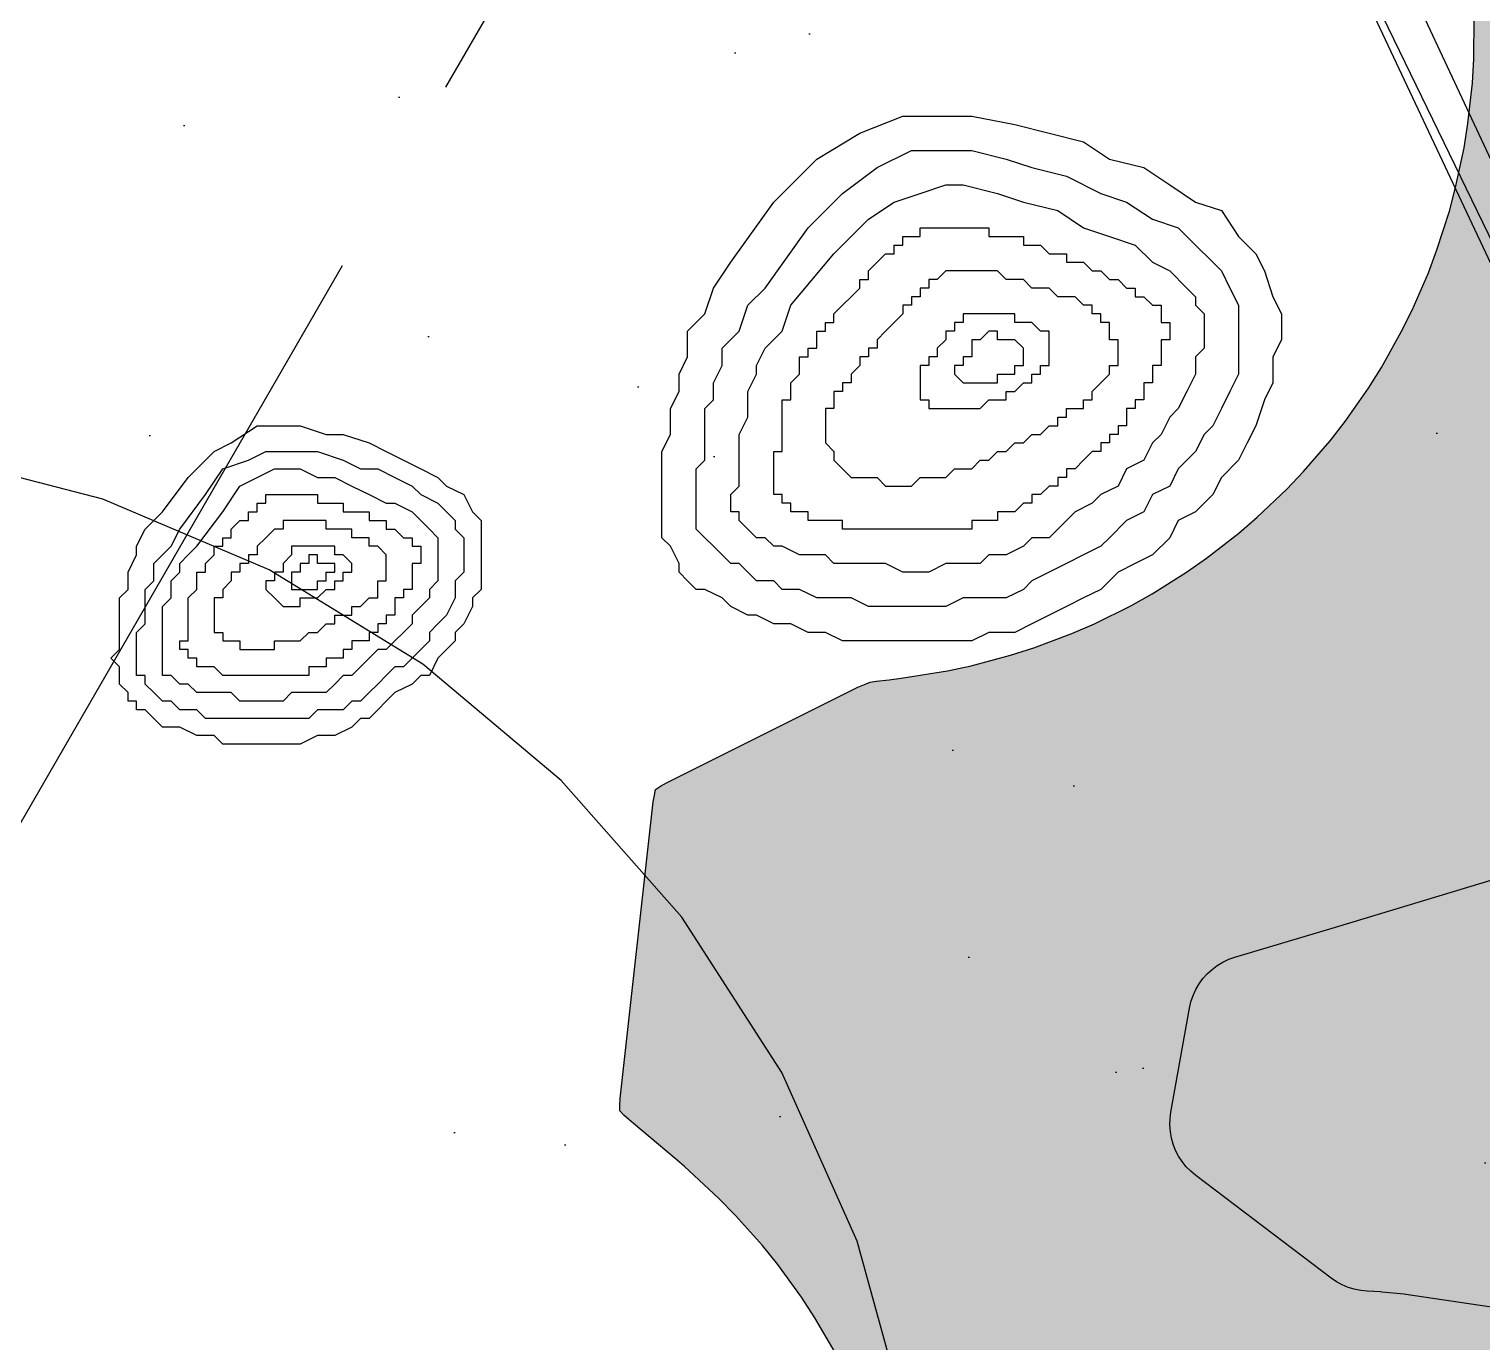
# Model space of a CAD drawing. Header units: metres. Extents: x 1 to 213, y 1 to 147.
# Drawn here: x 115.868 to 117.654, y 51.928 to 53.542 of the extents above; entities that cross this region are included whole.
import ezdxf

# ---------------------------------------------------------------- set-up
doc = ezdxf.new("R2010")
doc.units = ezdxf.units.M
doc.linetypes.add('DASHED', pattern=[1.524, 1.27, -0.254])
for name, color, linetype in [('00-BASE-ARQUITECTURA', 8, 'Continuous'), ('00-BASE-MAICILLO-EXISTENTE', 33, 'Continuous'), ('PJ-GRAVILLA', 42, 'Continuous'), ('PJ-LIMITE-JARDIN', 7, 'Continuous'), ('PJ-MASAS', 92, 'Continuous'), ('PJ-MASAS-RELLENO', 92, 'Continuous'), ('PJ-PROTEGIDO', 30, 'DASHED'), ('PJ-RIEGO-SECTORES', 5, 'Continuous')]:
    doc.layers.add(name, color=color, linetype=linetype)

msp = doc.modelspace()

# ---------------------------------------------------------------- hatches: boundary and pattern name
at = {"layer": '00-BASE-MAICILLO-EXISTENTE'}
h = msp.add_hatch(dxfattribs=at)
h.set_pattern_fill('AR-SAND', scale=0.02)
h.paths.add_polyline_path([(116.6812, 55.342), (117.1222, 54.5041), (117.8718, 53.5781), (119.2388, 52.4316), (119.6357, 52.2993), (120.5617, 51.285), (121.0909, 49.8298), (121.2232, 48.4628), (120.9586, 47.184), (120.2531, 46.3462), (119.6798, 45.9934), (118.4892, 45.5965), (118.0041, 45.6406), (117.1222, 46.258), (116.2843, 46.4344), (115.9315, 46.3462), (115.6229, 46.0375), (115.0055, 45.9052), (114.2999, 45.9052), (113.6826, 46.1257), (112.9329, 46.8753), (112.5361, 47.8896), (112.6683, 48.3746), (116.6812, 55.342)])
at = {"layer": 'PJ-GRAVILLA'}
h = msp.add_hatch(dxfattribs=at)
h.set_pattern_fill('GRAVEL', scale=0.03)
h.paths.add_polyline_path([(107.3332, 51.0186), (107.3393, 51.0152), (107.3455, 51.0114), (107.3517, 51.0074), (107.9627, 50.5893), (107.9742, 50.5818), (108.0189, 50.5542), (108.0428, 50.5408), (108.0836, 50.5205), (108.1087, 50.5094), (108.1512, 50.4928), (108.1771, 50.484), (108.221, 50.4714), (108.2476, 50.465), (108.2925, 50.4564), (108.3196, 50.4525), (108.3718, 50.4474), (108.3806, 50.4468), (108.3904, 50.4457), (108.3966, 50.4413), (108.4034, 50.4358), (108.4093, 50.4308), (108.6355, 50.2298), (108.6466, 50.2204), (108.6897, 50.1857), (108.713, 50.1687), (108.7532, 50.1422), (108.7781, 50.1275), (108.8206, 50.105), (108.8468, 50.0928), (108.8913, 50.0745), (108.9185, 50.0648), (108.9715, 50.0489), (108.9854, 50.045), (109.1198, 50.0114), (109.1263, 50.0096), (109.1337, 50.0074), (109.14, 50.0052), (109.1451, 50.0009), (109.1508, 49.9958), (109.1557, 49.9911), (109.2184, 49.9284), (109.2296, 49.9177), (109.2737, 49.878), (109.2978, 49.8584), (109.3395, 49.828), (109.3655, 49.811), (109.4101, 49.7851), (109.4376, 49.7709), (109.4847, 49.7497), (109.5136, 49.7384), (109.5626, 49.7222), (109.5925, 49.7139), (109.6336, 49.7049), (109.6632, 49.6982), (109.6694, 49.6965), (109.6752, 49.6938), (109.6823, 49.69), (109.6883, 49.6868), (111.9893, 48.3507), (112.0025, 48.3435), (112.0534, 48.3172), (112.0807, 48.3048), (112.1271, 48.2865), (112.1555, 48.2769), (112.2034, 48.2633), (112.2326, 48.2566), (112.2817, 48.2478), (112.3114, 48.244), (112.3611, 48.2402), (112.3911, 48.2394), (112.4409, 48.2405), (112.4708, 48.2427), (112.5203, 48.2488), (112.5498, 48.254), (112.5984, 48.265), (112.6272, 48.2731), (112.6745, 48.2889), (112.7024, 48.2998), (112.7479, 48.3202), (112.7746, 48.3339), (112.8178, 48.3587), (112.8429, 48.375), (112.8835, 48.404), (112.9069, 48.4227), (112.9443, 48.4556), (112.9658, 48.4765), (112.9997, 48.513), (113.019, 48.536), (113.0491, 48.5757), (113.066, 48.6004), (113.092, 48.643), (113.1064, 48.6692), (113.128, 48.7142), (113.1397, 48.7417), (113.1568, 48.7886), (113.1656, 48.8172), (113.1779, 48.8655), (113.1838, 48.8949), (113.1913, 48.9442), (113.1943, 48.974), (113.1971, 49.0313), (113.1975, 49.0462), (113.1975, 49.0562), (113.1977, 49.0638), (113.1981, 49.0719), (113.1989, 49.0793), (113.2055, 49.0825), (113.213, 49.0858), (113.22, 49.0886), (113.3248, 49.1279), (113.338, 49.1332), (113.388, 49.1547), (113.4135, 49.1672), (113.455, 49.1899), (113.4793, 49.2047), (113.5185, 49.2313), (113.5412, 49.2483), (113.5777, 49.2784), (113.5987, 49.2976), (113.6322, 49.331), (113.6513, 49.352), (113.686, 49.394), (113.6948, 49.4052), (113.801, 49.5467), (113.8055, 49.5525), (113.8108, 49.5588), (113.8156, 49.5641), (113.8224, 49.5665), (113.8303, 49.5689), (113.8373, 49.5709), (113.9694, 49.6039), (113.9764, 49.6055), (113.9842, 49.607), (113.9912, 49.6081), (113.9978, 49.6058), (114.0053, 49.6029), (114.0118, 49.6002), (114.7641, 49.2659), (114.7706, 49.2628), (114.7778, 49.2591), (114.784, 49.2556), (114.7873, 49.2493), (114.7907, 49.2419), (114.7935, 49.2353), (114.8642, 49.0587), (114.8668, 49.0515), (114.8696, 49.0434), (114.8717, 49.0362), (114.8685, 49.0294), (114.8645, 49.0219), (114.8607, 49.0152), (114.8411, 48.9826), (114.8338, 48.9698), (114.8071, 48.9198), (114.7945, 48.893), (114.7756, 48.8475), (114.7657, 48.8197), (114.7514, 48.7725), (114.7442, 48.7438), (114.7347, 48.6955), (114.7304, 48.6662), (114.7256, 48.6172), (114.7242, 48.5876), (114.7244, 48.5384), (114.7259, 48.5088), (114.7308, 48.4598), (114.7353, 48.4306), (114.745, 48.3823), (114.7523, 48.3536), (114.7668, 48.3065), (114.7768, 48.2787), (114.7959, 48.2333), (114.8086, 48.2066), (114.832, 48.1632), (114.8474, 48.1379), (114.8749, 48.0971), (114.8927, 48.0734), (114.9289, 48.0298), (114.9386, 48.0187), (115.0225, 47.9272), (115.033, 47.9163), (115.0741, 47.8757), (115.0966, 47.8557), (115.1357, 47.8242), (115.1601, 47.8064), (115.2022, 47.779), (115.2282, 47.7639), (115.2796, 47.7373), (115.2931, 47.7308), (116.0857, 47.3705), (116.0926, 47.3671), (116.1002, 47.3632), (116.1068, 47.3594), (116.1099, 47.3525), (116.113, 47.3445), (116.1156, 47.3372), (116.1884, 47.1188), (116.1907, 47.1115), (116.193, 47.103), (116.1947, 47.0956), (116.1964, 47.0813), (116.1964, 47.0807), (116.2029, 47.0248), (116.2077, 46.9958), (116.2181, 46.9479), (116.2257, 46.9195), (116.2407, 46.8729), (116.251, 46.8454), (116.2705, 46.8005), (116.2835, 46.7742), (116.3073, 46.7314), (116.3228, 46.7064), (116.3507, 46.6662), (116.3685, 46.6429), (116.4002, 46.6055), (116.4203, 46.5841), (116.4554, 46.55), (116.4775, 46.5306), (116.5158, 46.5002), (116.5397, 46.4831), (116.5808, 46.4565), (116.6063, 46.4418), (116.6498, 46.4194), (116.6765, 46.4072), (116.722, 46.3892), (116.7498, 46.3797), (116.7969, 46.3662), (116.8255, 46.3595), (116.8651, 46.3522), (116.8948, 46.3466), (116.9013, 46.3451), (116.9071, 46.3419), (116.9139, 46.3378), (116.9197, 46.3342), (117.713, 45.8053), (117.7266, 45.7967), (117.7796, 45.7653), (117.8082, 45.7505), (117.8569, 45.7283), (117.8868, 45.7165), (117.9453, 45.6972), (117.9607, 45.6925), (118.0851, 45.6586), (118.0986, 45.6553), (118.1507, 45.6436), (118.1782, 45.6388), (118.2243, 45.6329), (118.252, 45.6307), (118.2984, 45.6291), (118.3263, 45.6295), (118.3727, 45.6322), (118.4004, 45.6351), (118.4463, 45.6422), (118.4736, 45.6477), (118.5254, 45.6606), (118.5389, 45.6643), (119.4801, 45.9467), (119.4938, 45.9512), (119.5457, 45.9695), (119.5723, 45.9804), (119.6157, 46.0005), (119.6412, 46.0139), (119.6824, 46.0381), (119.7065, 46.0538), (119.7511, 46.0861), (119.7625, 46.0948), (120.5867, 46.7542), (120.5972, 46.763), (120.6369, 46.7978), (120.6567, 46.817), (120.6883, 46.8503), (120.7063, 46.8711), (120.7347, 46.9072), (120.7507, 46.9296), (120.7756, 46.9682), (120.7895, 46.992), (120.814, 47.0387), (120.8202, 47.0511), (121.0014, 47.4395), (121.0065, 47.451), (121.025, 47.4954), (121.0337, 47.519), (121.0465, 47.5589), (121.0532, 47.5831), (121.064, 47.63), (121.0666, 47.6423), (121.1583, 48.1314), (121.1605, 48.1444), (121.1676, 48.1945), (121.1701, 48.2208), (121.1725, 48.2647), (121.1727, 48.2911), (121.171, 48.3417), (121.1702, 48.3549), (121.0566, 49.7941), (121.0551, 49.8086), (121.048, 49.8638), (121.043, 49.8923), (121.0322, 49.9395), (121.0244, 49.9675), (121.0069, 50.0203), (121.0019, 50.034), (120.8804, 50.348), (120.8746, 50.3618), (120.8514, 50.414), (120.8379, 50.4406), (120.8133, 50.4837), (120.7973, 50.5088), (120.7685, 50.5493), (120.7501, 50.5727), (120.7174, 50.6101), (120.6967, 50.6316), (120.6605, 50.6656), (120.6378, 50.6849), (120.5984, 50.7151), (120.5739, 50.7321), (120.5317, 50.7583), (120.5056, 50.7727), (120.4611, 50.7946), (120.4337, 50.8063), (120.3872, 50.8237), (120.3587, 50.8327), (120.3107, 50.8453), (120.2815, 50.8514), (120.2325, 50.8592), (120.2029, 50.8624), (120.1533, 50.8653), (120.1235, 50.8656), (120.0739, 50.8635), (120.0442, 50.8608), (119.995, 50.8538), (119.9658, 50.8482), (119.9175, 50.8364), (119.889, 50.8279), (119.8421, 50.8114), (119.8146, 50.8), (119.7696, 50.7789), (119.7433, 50.765), (119.6943, 50.7357), (119.6816, 50.7277), (119.4782, 50.5921), (119.4722, 50.5883), (119.4654, 50.5842), (119.4592, 50.5809), (119.4527, 50.5834), (119.4455, 50.5866), (119.439, 50.5896), (119.1273, 50.7455), (119.1208, 50.7489), (119.1137, 50.7529), (119.1076, 50.7568), (119.1054, 50.7636), (119.1031, 50.7714), (119.1013, 50.7785), (119.0566, 50.9723), (119.0529, 50.9865), (119.0377, 51.0405), (119.0283, 51.0683), (119.0105, 51.1137), (118.9985, 51.1405), (118.9764, 51.184), (118.9618, 51.2094), (118.9355, 51.2505), (118.9186, 51.2744), (118.8884, 51.3127), (118.8692, 51.3349), (118.8354, 51.3701), (118.8141, 51.3902), (118.7771, 51.422), (118.754, 51.44), (118.714, 51.468), (118.6892, 51.4836), (118.6467, 51.5076), (118.6205, 51.5207), (118.5759, 51.5404), (118.5485, 51.5509), (118.5022, 51.5662), (118.4739, 51.574), (118.4263, 51.5846), (118.3975, 51.5896), (118.349, 51.5956), (118.3198, 51.5978), (118.271, 51.599), (118.2417, 51.5983), (118.1931, 51.5947), (118.164, 51.5912), (118.1159, 51.5829), (118.0873, 51.5765), (118.0402, 51.5636), (118.0124, 51.5545), (117.9668, 51.537), (117.94, 51.5252), (117.8964, 51.5034), (117.8708, 51.4891), (117.8404, 51.4699), (117.834, 51.4662), (117.8276, 51.463), (117.8203, 51.4649), (117.8123, 51.4674), (117.805, 51.4699), (117.6663, 51.522), (117.6526, 51.5267), (117.5997, 51.5437), (117.5717, 51.5512), (117.5246, 51.5614), (117.496, 51.5662), (117.4481, 51.5719), (117.4192, 51.5739), (117.3709, 51.5748), (117.3419, 51.574), (117.2866, 51.5698), (117.2722, 51.5684), (117.1448, 51.5525), (117.1376, 51.5517), (117.1296, 51.5511), (117.1225, 51.5509), (117.1165, 51.5546), (117.1098, 51.5591), (117.1039, 51.5633), (116.9634, 51.6687), (116.9579, 51.673), (116.9519, 51.678), (116.9468, 51.6826), (116.9443, 51.689), (116.9418, 51.6965), (116.9397, 51.7031), (116.9273, 51.7464), (116.9229, 51.7607), (116.9044, 51.8149), (116.8934, 51.8426), (116.8728, 51.8879), (116.859, 51.9144), (116.834, 51.9574), (116.8177, 51.9825), (116.7885, 52.0228), (116.7698, 52.046), (116.7367, 52.0832), (116.7158, 52.1045), (116.6737, 52.1433), (116.6625, 52.1532), (116.611, 52.1961), (116.6054, 52.201), (116.5994, 52.2065), (116.5944, 52.2116), (116.5945, 52.2189), (116.5949, 52.227), (116.5956, 52.2344), (116.6345, 52.5844), (116.6355, 52.5918), (116.6368, 52.6), (116.6383, 52.6071), (116.6445, 52.611), (116.6517, 52.615), (116.6583, 52.6185), (116.8802, 52.7295), (116.887, 52.7327), (116.895, 52.7362), (116.902, 52.7389), (116.9095, 52.7401), (116.9253, 52.7418), (116.9402, 52.7438), (116.997, 52.753), (117.0264, 52.7592), (117.0747, 52.772), (117.1033, 52.7812), (117.1502, 52.7988), (117.1777, 52.8108), (117.2225, 52.833), (117.2487, 52.8476), (117.2911, 52.8742), (117.3157, 52.8914), (117.3552, 52.9221), (117.378, 52.9417), (117.4143, 52.9761), (117.435, 52.9979), (117.4676, 53.0358), (117.486, 53.0595), (117.5147, 53.1005), (117.5306, 53.126), (117.555, 53.1696), (117.5684, 53.1966), (117.5883, 53.2424), (117.5989, 53.2705), (117.6141, 53.3182), (117.6218, 53.3472), (117.6322, 53.3961), (117.637, 53.4258), (117.6424, 53.4755), (117.6442, 53.5055), (117.6447, 53.5555), (117.6435, 53.5855), (117.6389, 53.6353), (117.6347, 53.6651), (117.6252, 53.7142), (117.618, 53.7433), (117.6037, 53.7912), (117.5936, 53.8195), (117.5745, 53.8658), (117.5617, 53.8929), (117.5381, 53.937), (117.5226, 53.9628), (117.4947, 54.0043), (117.4767, 54.0283), (117.44, 54.0727), (117.4301, 54.084), (117.18, 54.3568), (117.1758, 54.3617), (117.171, 54.3674), (117.1671, 54.3725), (117.1636, 54.3779), (117.1599, 54.3843), (117.1568, 54.3899), (116.736, 55.1893), (116.7328, 55.1958), (116.7293, 55.2033), (116.7266, 55.21), (116.7259, 55.2172), (116.7255, 55.2254), (116.7253, 55.2327), (116.7253, 55.4047), (116.7255, 55.4127), (116.726, 55.4218), (116.7268, 55.4298), (116.7302, 55.437), (116.7344, 55.4451), (116.7383, 55.4521), (117.555, 56.8241), (117.5623, 56.8372), (117.5892, 56.8878), (117.6018, 56.915), (117.6207, 56.9611), (117.6306, 56.9893), (117.6447, 57.0371), (117.6517, 57.0662), (117.661, 57.1152), (117.6651, 57.1448), (117.6695, 57.1945), (117.6707, 57.2244), (117.6701, 57.2742), (117.6682, 57.3041), (117.6626, 57.3536), (117.6578, 57.3832), (117.6474, 57.4319), (117.6396, 57.4608), (117.6244, 57.5083), (117.6138, 57.5362), (117.5939, 57.5819), (117.5805, 57.6087), (117.5562, 57.6522), (117.5402, 57.6776), (117.5117, 57.7184), (117.4933, 57.742), (117.4608, 57.7798), (117.4402, 57.8015), (117.404, 57.8358), (117.3814, 57.8553), (117.3361, 57.8905), (117.324, 57.8994), (116.7176, 58.3239), (116.7049, 58.3323), (116.6554, 58.3634), (116.6287, 58.3783), (116.5831, 58.4007), (116.5551, 58.4128), (116.5075, 58.4305), (116.4783, 58.4397), (116.4292, 58.4525), (116.3993, 58.4587), (116.349, 58.4664), (116.3187, 58.4695), (116.2807, 58.4715), (116.2478, 58.4734), (116.2408, 58.4742), (116.2352, 58.4787), (116.2291, 58.4843), (116.2237, 58.4894), (116.0809, 58.6322), (116.0709, 58.6417), (116.0319, 58.6773), (116.0107, 58.695), (115.9741, 58.7227), (115.9513, 58.7383), (115.9123, 58.7625), (115.8882, 58.7759), (115.8472, 58.7965), (115.822, 58.8077), (115.7792, 58.8243), (115.7531, 58.8332), (115.7089, 58.8458), (115.6821, 58.8522), (115.6302, 58.8621), (115.6166, 58.8644), (115.6004, 58.8667), (115.5936, 58.8678), (115.5859, 58.8693), (115.5793, 58.8708), (115.574, 58.8752), (115.5683, 58.8805), (115.5633, 58.8852), (115.4182, 59.0303), (115.4058, 59.0421), (115.3567, 59.0858), (115.3299, 59.1071), (115.2832, 59.14), (115.2541, 59.1581), (115.1965, 59.1896), (115.1812, 59.1973), (114.4967, 59.5216), (114.4903, 59.5248), (114.4831, 59.5286), (114.477, 59.5323), (114.4713, 59.5364), (114.4649, 59.5416), (114.4595, 59.5462), (114.3097, 59.6793), (114.2987, 59.6886), (114.2556, 59.7234), (114.2322, 59.7404), (114.192, 59.7669), (114.1671, 59.7816), (114.1245, 59.8041), (114.0983, 59.8164), (114.0538, 59.8346), (114.0265, 59.8443), (113.9804, 59.8582), (113.9523, 59.8652), (113.9051, 59.8746), (113.8765, 59.8789), (113.8198, 59.8845), (113.8192, 59.8846), (113.8154, 59.8854), (113.8087, 59.8892), (113.8013, 59.8939), (113.7949, 59.8983), (112.908, 60.5317), (112.9021, 60.5362), (112.8957, 60.5413), (112.8902, 60.5461), (112.8905, 60.5533), (112.8913, 60.5614), (112.8922, 60.5688), (112.9293, 60.8286), (112.9307, 60.8367), (112.9325, 60.8457), (112.9345, 60.8536), (112.9381, 60.8608), (112.9427, 60.8688), (112.9469, 60.8757), (113.0235, 60.9937), (113.0277, 60.9996), (113.035, 61), (119.5964, 61), (119.6036, 60.9996), (119.6066, 60.9931), (119.9244, 60.1987), (119.9311, 60.183), (119.9623, 60.1163), (119.97, 60.1011), (120.8555, 58.4564), (120.8599, 58.4476), (120.8777, 58.4086), (120.8815, 58.3994), (121.4588, 56.8738), (121.464, 56.8609), (121.4854, 56.8116), (121.4977, 56.7864), (121.5235, 56.7394), (121.5305, 56.7273), (121.9603, 56.024), (121.9641, 56.0174), (121.9683, 56.0097), (121.9749, 55.996), (121.9783, 55.9879), (121.981, 55.9808), (122.3396, 54.9848), (122.3451, 54.9707), (122.3676, 54.9169), (122.3807, 54.8894), (122.4086, 54.8382), (122.4162, 54.825), (122.843, 54.1265), (122.8466, 54.1203), (122.8506, 54.1131), (122.8568, 54.1003), (122.8601, 54.0928), (122.8627, 54.0862), (123.2295, 53.1082), (123.2371, 53.0897), (123.2727, 53.011), (123.2816, 52.9932), (123.9021, 51.8348), (123.9054, 51.8282), (123.909, 51.8206), (123.9118, 51.8139), (123.9125, 51.8066), (123.913, 51.7982), (123.913, 51.7955), (123.9133, 51.7884), (123.9162, 51.7285), (123.919, 51.6996), (123.926, 51.6517), (123.9316, 51.6232), (123.9432, 51.5762), (123.9515, 51.5484), (123.9676, 51.5028), (123.9786, 51.4759), (124.0021, 51.4254), (124.0086, 51.4124), (124.785, 49.9371), (124.7881, 49.931), (124.7914, 49.9239), (124.7966, 49.9113), (124.7993, 49.9039), (124.8015, 49.8974), (124.9935, 49.283), (124.9975, 49.271), (125.0139, 49.2255), (125.0235, 49.202), (125.0436, 49.158), (125.0491, 49.1466), (126.1499, 46.9875), (126.1535, 46.9798), (126.1575, 46.9708), (126.1634, 46.955), (126.1663, 46.9456), (126.1686, 46.9374), (126.2469, 46.6243), (126.2506, 46.6109), (126.2659, 46.5599), (126.2751, 46.5336), (126.2924, 46.4907), (126.3041, 46.4654), (126.3253, 46.4243), (126.3392, 46.4002), (126.3642, 46.3612), (126.3802, 46.3385), (126.413, 46.2964), (126.4218, 46.2857), (126.5433, 46.144), (126.5481, 46.1381), (126.5534, 46.1312), (126.5577, 46.125), (126.5607, 46.118), (126.5637, 46.1099), (126.5662, 46.1027), (126.7558, 45.4957), (126.7602, 45.4829), (126.7779, 45.4341), (126.7882, 45.4091), (126.8102, 45.3621), (126.8163, 45.35), (127.696, 43.6742), (127.6989, 43.6685), (127.7021, 43.6618), (127.7046, 43.6558), (127.7065, 43.6497), (127.7085, 43.6426), (127.7101, 43.6365), (127.7933, 43.2756), (127.7968, 43.262), (127.8113, 43.2102), (127.8202, 43.1836), (127.837, 43.1399), (127.8482, 43.1143), (127.869, 43.0724), (127.8827, 43.0479), (127.9073, 43.0081), (127.9232, 42.985), (127.9556, 42.9421), (127.9643, 42.9311), (128.0427, 42.8371), (128.0475, 42.831), (128.0526, 42.8242), (128.0568, 42.818), (128.0566, 42.8104), (128.056, 42.8019), (128.0553, 42.7942), (128.017, 42.4883), (128.0159, 42.4812), (128.0146, 42.4736), (128.0131, 42.4668), (128.0062, 42.4661), (127.9985, 42.4658), (127.9913, 42.4656), (109.2517, 42.4656), (109.2444, 42.4658), (109.2363, 42.4662), (109.2292, 42.4669), (109.2232, 42.4708), (109.2166, 42.4755), (109.2109, 42.4799), (109.0253, 42.6284), (109.02, 42.6328), (109.0141, 42.638), (109.0092, 42.6427), (109.0064, 42.6488), (109.0034, 42.6561), (109.0009, 42.6625), (107.0767, 47.9977), (107.0742, 48.0054), (107.0715, 48.0143), (107.0696, 48.0221), (107.0685, 48.0302), (107.0678, 48.0395), (107.0675, 48.0476), (107.0245, 50.0673), (107.0245, 50.0758), (107.0249, 50.0856), (107.0257, 50.0941), (107.0274, 50.1025), (107.03, 50.112), (107.0325, 50.1202), (107.3253, 50.9985), (107.3277, 51.0054), (107.3304, 51.0123), (107.3332, 51.0186)])
at = {"layer": 'PJ-MASAS-RELLENO'}
msp.add_hatch(color=7, dxfattribs=at).paths.add_polyline_path([(117.2946, 52.3382), (117.2964, 52.346), (117.299, 52.3537), (117.3023, 52.361), (117.3064, 52.3679), (117.3111, 52.3744), (117.3164, 52.3804), (117.3224, 52.3858), (117.3288, 52.3906), (117.3357, 52.3948), (117.3429, 52.3982), (117.3505, 52.4009), (117.474, 52.4378), (117.7074, 52.508), (117.7091, 52.5086), (117.7105, 52.5098), (117.8815, 52.6712), (117.8828, 52.6726), (117.8835, 52.6742), (117.9649, 52.8974), (117.9655, 52.8994), (117.9657, 52.9016), (117.971, 53.1375), (117.971, 53.139), (117.9709, 53.1405), (117.9429, 53.3555), (117.9428, 53.3565), (117.92, 53.5511), (117.9198, 53.5532), (117.9028, 53.7406), (117.902, 53.7455), (117.8619, 53.9299), (117.8614, 53.9318), (117.8606, 53.9335), (117.7691, 54.0984), (117.7679, 54.1002), (117.7663, 54.1018), (117.6239, 54.229), (117.6229, 54.2299), (117.5084, 54.3253), (117.5006, 54.3327), (117.4477, 54.3904), (117.443, 54.3961), (117.4387, 54.4022), (117.4351, 54.4087), (117.4321, 54.4155), (117.4297, 54.4226), (117.428, 54.4299), (117.427, 54.4373), (117.4101, 54.6255), (117.4098, 54.6336), (117.4104, 54.6418), (117.4117, 54.6499), (117.4139, 54.6577), (117.4168, 54.6654), (117.4206, 54.6726), (117.5245, 54.8527), (117.5286, 54.8591), (117.5333, 54.865), (117.5387, 54.8712), (117.5437, 54.8765), (117.5491, 54.8813), (117.555, 54.8855), (117.733, 55.0032), (117.7372, 55.0058), (117.9359, 55.1202), (117.9405, 55.1233), (118.1094, 55.2549), (118.111, 55.2563), (118.1122, 55.258), (118.2237, 55.4233), (118.2247, 55.425), (118.2252, 55.4268), (118.2559, 55.5735), (118.2582, 55.582), (118.2613, 55.5902), (118.2654, 55.5979), (118.3015, 55.6589), (118.3057, 55.6652), (118.3104, 55.6711), (118.3157, 55.6765), (118.3214, 55.6814), (118.3276, 55.6857), (118.3342, 55.6894), (118.3411, 55.6925), (118.3483, 55.6949), (118.3556, 55.6967), (118.3631, 55.6977), (118.3706, 55.698), (118.3782, 55.6977), (118.4909, 55.6865), (118.4981, 55.6855), (118.5052, 55.6837), (118.5122, 55.6814), (118.5189, 55.6784), (118.5252, 55.6748), (118.5313, 55.6707), (118.665, 55.5696), (118.6706, 55.5649), (118.6758, 55.5597), (118.6805, 55.5541), (118.6846, 55.5481), (118.7808, 55.3938), (118.7847, 55.3866), (118.788, 55.3791), (118.8546, 55.1976), (118.8564, 55.1921), (118.9129, 54.9951), (118.9147, 54.9874), (118.9534, 54.7747), (118.9546, 54.7652), (118.9546, 54.7557), (118.9512, 54.6978), (118.9501, 54.6884), (118.9479, 54.6792), (118.9458, 54.6722), (118.9445, 54.6684), (118.9221, 54.6059), (118.9207, 54.6022), (118.911, 54.5786), (118.9094, 54.5751), (118.881, 54.515), (118.8792, 54.5115), (118.8672, 54.489), (118.8652, 54.4856), (118.8311, 54.4286), (118.829, 54.4252), (118.8148, 54.404), (118.8125, 54.4008), (118.773, 54.3475), (118.7705, 54.3444), (118.7544, 54.3246), (118.7518, 54.3217), (118.7072, 54.2724), (118.7045, 54.2696), (118.6864, 54.2515), (118.6836, 54.2488), (118.6343, 54.2042), (118.6314, 54.2016), (118.6116, 54.1855), (118.6086, 54.183), (118.5838, 54.1647), (118.5774, 54.1604), (118.5706, 54.1568), (118.5636, 54.1538), (118.5562, 54.1515), (118.5487, 54.1499), (118.4712, 54.1375), (118.4694, 54.1372), (118.4688, 54.1354), (118.4071, 53.9169), (118.4067, 53.9155), (118.3588, 53.7186), (118.3584, 53.7167), (118.3583, 53.7148), (118.3502, 53.5349), (118.3502, 53.5331), (118.3504, 53.5313), (118.3756, 53.3473), (118.3759, 53.345), (118.3958, 53.1575), (118.3963, 53.1487), (118.3958, 53.14), (118.3755, 52.9617), (118.3743, 52.9542), (118.3723, 52.9467), (118.3697, 52.9395), (118.297, 52.7683), (118.2964, 52.7668), (118.2187, 52.5609), (118.2181, 52.5588), (118.2176, 52.5567), (118.1973, 52.4163), (118.1959, 52.4091), (118.1939, 52.402), (118.1912, 52.3952), (118.1879, 52.3886), (118.184, 52.3824), (118.0781, 52.2289), (118.0766, 52.2268), (117.9545, 52.0616), (117.95, 52.056), (117.945, 52.0508), (117.9395, 52.0462), (117.9337, 52.042), (117.9275, 52.0383), (117.7924, 51.9672), (117.7847, 51.9637), (117.7768, 51.961), (117.7685, 51.9592), (117.7602, 51.9582), (117.7518, 51.9581), (117.7434, 51.9589), (117.5606, 51.986), (117.5587, 51.9863), (117.5313, 51.9889), (117.5294, 51.9891), (117.5131, 51.9899), (117.5051, 51.9907), (117.4973, 51.9923), (117.4896, 51.9946), (117.4823, 51.9977), (117.4753, 52.0016), (117.4687, 52.0061), (117.3023, 52.1323), (117.2961, 52.1374), (117.2906, 52.1431), (117.2856, 52.1494), (117.2813, 52.1561), (117.2776, 52.1632), (117.2747, 52.1706), (117.2726, 52.1783), (117.2712, 52.1862), (117.2706, 52.1941), (117.2708, 52.2021), (117.2718, 52.21), (117.2946, 52.3382)])

# ---------------------------------------------------------------- linework, layer by layer
at = {"layer": '00-BASE-ARQUITECTURA'}
for points in [[(117.2492, 54.2713), (117.1962, 54.2501), (118.9425, 50.6518), (117.2492, 54.2713)], [(117.1962, 54.2501), (118.9425, 50.6518), (118.9002, 50.6306), (117.1962, 54.2501)], [(116.7306, 53.2553), (116.7835, 53.3294), (116.8364, 53.3823), (116.8893, 53.4141), (116.9423, 53.4352), (116.9846, 53.4352), (117.0269, 53.4352), (117.0798, 53.4246), (117.1222, 53.4141), (117.1645, 53.4035), (117.1962, 53.3823), (117.2386, 53.3717), (117.2703, 53.3506), (117.3021, 53.3294), (117.3338, 53.3188), (117.355, 53.2871), (117.3762, 53.2659), (117.3867, 53.2447), (117.3973, 53.213), (117.4079, 53.1918), (117.4079, 53.1601), (117.3973, 53.1389), (117.3973, 53.1071), (117.3867, 53.086), (117.3762, 53.0542), (117.3656, 53.0331), (117.355, 53.0119), (117.3338, 52.9907), (117.3232, 52.9696), (117.3021, 52.9484), (117.2809, 52.9378), (117.2703, 52.9166), (117.2492, 52.8955), (117.228, 52.8849), (117.2068, 52.8743), (117.1857, 52.8531), (117.1645, 52.8426), (117.1433, 52.832), (117.1222, 52.8214), (117.101, 52.8108), (117.0798, 52.8002), (117.0481, 52.8002), (117.0269, 52.7896), (116.9952, 52.7896), (116.974, 52.7896), (116.9423, 52.7896), (116.9211, 52.7896), (116.8893, 52.7896), (116.8682, 52.7896), (116.847, 52.8002), (116.8258, 52.8002), (116.8047, 52.8108), (116.7835, 52.8108), (116.7623, 52.8214), (116.7518, 52.8214), (116.7306, 52.832), (116.72, 52.8426), (116.6988, 52.8531), (116.6883, 52.8531), (116.6777, 52.8637), (116.6671, 52.8743), (116.6671, 52.8849), (116.6565, 52.9061), (116.6459, 52.9166), (116.6459, 52.9272), (116.6459, 52.9378), (116.6459, 52.959), (116.6459, 52.9696), (116.6459, 52.9907), (116.6459, 53.0013), (116.6459, 53.0225), (116.6565, 53.0436), (116.6565, 53.0648), (116.6565, 53.0754), (116.6671, 53.0966), (116.6671, 53.1177), (116.6777, 53.1389), (116.6777, 53.1706), (116.6988, 53.1918), (116.7094, 53.2236), (116.7306, 53.2553)], [(116.7729, 53.2236), (116.8258, 53.2976), (116.8682, 53.34), (116.9105, 53.3717), (116.9528, 53.3929), (116.9846, 53.3929), (117.0269, 53.3929), (117.0692, 53.3823), (117.101, 53.3717), (117.1433, 53.3611), (117.1857, 53.34), (117.2174, 53.3294), (117.2492, 53.3082), (117.2809, 53.2976), (117.3021, 53.2765), (117.3232, 53.2553), (117.3338, 53.2447), (117.3444, 53.2236), (117.355, 53.2024), (117.355, 53.1918), (117.355, 53.1706), (117.355, 53.1495), (117.355, 53.1177), (117.3444, 53.0966), (117.3338, 53.0754), (117.3232, 53.0542), (117.3127, 53.0436), (117.3021, 53.0225), (117.2809, 53.0013), (117.2703, 52.9801), (117.2492, 52.9696), (117.2386, 52.9484), (117.2174, 52.9378), (117.1962, 52.9166), (117.1857, 52.9061), (117.1645, 52.8955), (117.1433, 52.8849), (117.1222, 52.8743), (117.101, 52.8637), (117.0904, 52.8531), (117.0692, 52.8426), (117.0375, 52.8426), (117.0163, 52.8426), (116.9952, 52.832), (116.974, 52.832), (116.9423, 52.832), (116.9211, 52.832), (116.8999, 52.832), (116.8787, 52.8426), (116.8576, 52.8426), (116.8364, 52.8426), (116.8152, 52.8531), (116.7941, 52.8531), (116.7835, 52.8637), (116.7623, 52.8637), (116.7518, 52.8743), (116.7412, 52.8849), (116.7306, 52.8849), (116.72, 52.8955), (116.7094, 52.9061), (116.6988, 52.9166), (116.6883, 52.9272), (116.6883, 52.9378), (116.6883, 52.9484), (116.6883, 52.959), (116.6883, 52.9696), (116.6883, 52.9801), (116.6883, 53.0013), (116.6988, 53.0119), (116.6988, 53.0331), (116.6988, 53.0542)], [(116.8047, 53.2024), (116.8576, 53.2659), (116.8999, 53.3082), (116.9317, 53.3294), (116.9634, 53.34), (116.9952, 53.3506), (117.0163, 53.3506), (117.0587, 53.34), (117.0904, 53.3294), (117.1327, 53.3188), (117.1645, 53.2976), (117.1962, 53.2871), (117.228, 53.2765), (117.2492, 53.2553), (117.2703, 53.2447), (117.2915, 53.2236), (117.3021, 53.213), (117.3021, 53.2024), (117.3127, 53.1918), (117.3127, 53.1812), (117.3127, 53.1706), (117.3127, 53.1495), (117.3021, 53.1389), (117.3021, 53.1177), (117.2915, 53.0966), (117.2809, 53.0754), (117.2703, 53.0648), (117.2598, 53.0436), (117.2492, 53.0331), (117.2386, 53.0119), (117.2174, 53.0013), (117.2068, 52.9801), (117.1857, 52.9696), (117.1751, 52.959), (117.1539, 52.9484), (117.1327, 52.9272), (117.1222, 52.9166), (117.101, 52.9166), (117.0904, 52.9061), (117.0692, 52.8955), (117.0481, 52.8955), (117.0375, 52.8849), (117.0163, 52.8849), (116.9952, 52.8849), (116.974, 52.8743), (116.9423, 52.8743), (116.9211, 52.8849), (116.8999, 52.8849), (116.8787, 52.8849), (116.8576, 52.8849), (116.847, 52.8955), (116.8258, 52.8955), (116.8152, 52.8955), (116.7941, 52.9061), (116.7835, 52.9061), (116.7729, 52.9166), (116.7623, 52.9166), (116.7518, 52.9272), (116.7412, 52.9378), (116.7412, 52.9484), (116.7306, 52.9484), (116.7306, 52.959), (116.7306, 52.9696), (116.7412, 52.9801), (116.7412, 52.9907), (116.7412, 53.0119), (116.7412, 53.0225), (116.7412, 53.0436)], [(116.8893, 53.2341), (116.8999, 53.2341), (116.8999, 53.2447), (116.9105, 53.2553), (116.9211, 53.2659), (116.9317, 53.2659), (116.9317, 53.2765), (116.9423, 53.2765), (116.9423, 53.2871), (116.9528, 53.2871), (116.9634, 53.2871), (116.9634, 53.2976), (116.974, 53.2976), (116.9846, 53.2976), (116.9952, 53.2976), (117.0058, 53.2976), (117.0163, 53.2976), (117.0269, 53.2976), (117.0375, 53.2976), (117.0481, 53.2976), (117.0481, 53.2871), (117.0587, 53.2871), (117.0692, 53.2871), (117.0798, 53.2871), (117.0904, 53.2871), (117.0904, 53.2765), (117.101, 53.2765), (117.1116, 53.2765), (117.1222, 53.2659), (117.1327, 53.2659), (117.1433, 53.2659), (117.1433, 53.2553), (117.1539, 53.2553), (117.1645, 53.2553), (117.1751, 53.2447), (117.1857, 53.2447), (117.1962, 53.2341), (117.2068, 53.2341), (117.2174, 53.2236), (117.228, 53.2236), (117.228, 53.213), (117.2386, 53.213), (117.2492, 53.2024), (117.2598, 53.2024), (117.2598, 53.1918), (117.2598, 53.1812), (117.2703, 53.1812), (117.2703, 53.1706), (117.2703, 53.1601), (117.2598, 53.1601), (117.2598, 53.1495), (117.2598, 53.1389), (117.2598, 53.1283), (117.2492, 53.1283), (117.2492, 53.1177), (117.2492, 53.1071), (117.2386, 53.1071), (117.2386, 53.0966), (117.2386, 53.086), (117.228, 53.086), (117.228, 53.0754), (117.2174, 53.0754), (117.2174, 53.0648), (117.2174, 53.0542), (117.2068, 53.0542), (117.2068, 53.0436), (117.1962, 53.0436), (117.1962, 53.0331), (117.1857, 53.0331), (117.1857, 53.0225), (117.1751, 53.0225), (117.1645, 53.0119), (117.1539, 53.0013), (117.1433, 53.0013), (117.1433, 52.9907)], [(116.8152, 53.1283), (116.8152, 53.1389), (116.8258, 53.1389), (116.8258, 53.1495), (116.8364, 53.1495), (116.8364, 53.1601), (116.8364, 53.1706), (116.847, 53.1706), (116.847, 53.1812), (116.8576, 53.1812), (116.8576, 53.1918), (116.8682, 53.2024), (116.8787, 53.213), (116.8893, 53.2236), (116.8893, 53.2341)], [(116.847, 53.0436), (116.847, 53.0331), (116.8576, 53.0225), (116.8576, 53.0119), (116.8682, 53.0013), (116.8787, 52.9907), (116.8893, 52.9907), (116.9105, 52.9907), (116.9211, 52.9801), (116.9317, 52.9801), (116.9528, 52.9801), (116.9634, 52.9907), (116.974, 52.9907), (116.9952, 52.9907), (117.0058, 53.0013), (117.0163, 53.0013), (117.0269, 53.0013), (117.0375, 53.0119), (117.0481, 53.0119), (117.0587, 53.0225), (117.0692, 53.0225), (117.0798, 53.0331), (117.0904, 53.0331), (117.101, 53.0436), (117.1116, 53.0436), (117.1222, 53.0542), (117.1327, 53.0542), (117.1327, 53.0648), (117.1433, 53.0648), (117.1433, 53.0754), (117.1539, 53.0754), (117.1645, 53.0754), (117.1645, 53.086), (117.1751, 53.086), (117.1751, 53.0966), (117.1857, 53.1071), (117.1962, 53.1177), (117.1962, 53.1283), (117.2068, 53.1283), (117.2068, 53.1389), (117.2068, 53.1495), (117.2068, 53.1601), (117.1962, 53.1601), (117.1962, 53.1706), (117.1962, 53.1812), (117.1857, 53.1812), (117.1857, 53.1918), (117.1751, 53.1918), (117.1751, 53.2024), (117.1645, 53.2024), (117.1539, 53.213), (117.1433, 53.213), (117.1327, 53.213), (117.1222, 53.2236), (117.1116, 53.2236), (117.101, 53.2236), (117.0904, 53.2341), (117.0798, 53.2341), (117.0692, 53.2341), (117.0587, 53.2447), (117.0481, 53.2447), (117.0375, 53.2447), (117.0269, 53.2447), (117.0163, 53.2447), (117.0058, 53.2447), (116.9952, 53.2447), (116.9846, 53.2341), (116.974, 53.2341), (116.974, 53.2236), (116.9634, 53.2236), (116.9634, 53.213), (116.9528, 53.213), (116.9528, 53.2024), (116.9423, 53.2024), (116.9423, 53.1918), (116.9317, 53.1812), (116.9211, 53.1706), (116.9105, 53.1601), (116.9105, 53.1495), (116.8999, 53.1495), (116.8999, 53.1389), (116.8893, 53.1389), (116.8893, 53.1283), (116.8787, 53.1177), (116.8787, 53.1071), (116.8682, 53.1071), (116.8682, 53.0966), (116.8576, 53.0966), (116.8576, 53.086), (116.8576, 53.0754), (116.847, 53.0754), (116.847, 53.0648), (116.847, 53.0542), (116.847, 53.0436)], [(116.6988, 53.0542), (116.6988, 53.0754), (116.7094, 53.086), (116.7094, 53.1071), (116.72, 53.1283), (116.72, 53.1495), (116.7412, 53.1706), (116.7518, 53.2024), (116.7729, 53.2236)], [(116.7412, 53.0436), (116.7518, 53.0648), (116.7518, 53.086), (116.7518, 53.0966), (116.7623, 53.1177), (116.7623, 53.1283), (116.7729, 53.1495), (116.7941, 53.1706), (116.8047, 53.2024)], [(116.9634, 53.0966), (116.9634, 53.086), (116.974, 53.086), (116.974, 53.0754), (116.9846, 53.0754), (116.9952, 53.0754), (117.0058, 53.0754), (117.0163, 53.0754), (117.0269, 53.0754), (117.0375, 53.0754), (117.0481, 53.086), (117.0587, 53.086), (117.0692, 53.086), (117.0692, 53.0966), (117.0798, 53.0966), (117.0904, 53.1071), (117.101, 53.1071), (117.101, 53.1177), (117.1116, 53.1177), (117.1116, 53.1283), (117.1222, 53.1283), (117.1222, 53.1389), (117.1222, 53.1495), (117.1222, 53.1601), (117.1222, 53.1706), (117.1116, 53.1706), (117.101, 53.1812), (117.0904, 53.1812), (117.0798, 53.1812), (117.0798, 53.1918), (117.0692, 53.1918), (117.0587, 53.1918), (117.0481, 53.1918), (117.0375, 53.1918), (117.0269, 53.1918), (117.0163, 53.1918), (117.0163, 53.1812), (117.0058, 53.1812), (117.0058, 53.1706), (116.9952, 53.1706), (116.9952, 53.1601), (116.9846, 53.1495), (116.9846, 53.1389), (116.974, 53.1389), (116.974, 53.1283), (116.9634, 53.1283), (116.9634, 53.1177), (116.9634, 53.1071), (116.9634, 53.0966)], [(117.0058, 53.1177), (117.0163, 53.1071), (117.0269, 53.1071), (117.0375, 53.1071), (117.0481, 53.1071), (117.0587, 53.1071), (117.0587, 53.1177), (117.0692, 53.1177), (117.0798, 53.1177), (117.0798, 53.1283), (117.0904, 53.1283), (117.0904, 53.1389), (117.0904, 53.1495), (117.0798, 53.1601), (117.0692, 53.1601), (117.0587, 53.1601), (117.0587, 53.1706), (117.0481, 53.1706), (117.0375, 53.1601), (117.0269, 53.1601), (117.0269, 53.1495), (117.0269, 53.1389), (117.0163, 53.1389), (117.0163, 53.1283), (117.0058, 53.1283), (117.0058, 53.1177)], [(117.1433, 52.9907), (117.1327, 52.9907), (117.1327, 52.9801), (117.1222, 52.9801), (117.1116, 52.9696), (117.101, 52.9696), (117.101, 52.959), (117.0904, 52.959), (117.0798, 52.9484), (117.0692, 52.9484), (117.0587, 52.9484), (117.0587, 52.9378), (117.0481, 52.9378), (117.0375, 52.9378), (117.0269, 52.9378), (117.0269, 52.9272), (117.0163, 52.9272), (117.0058, 52.9272), (116.9952, 52.9272), (116.9846, 52.9272), (116.974, 52.9272), (116.9634, 52.9272), (116.9528, 52.9272), (116.9423, 52.9272), (116.9317, 52.9272), (116.9211, 52.9272), (116.9105, 52.9272), (116.8999, 52.9272), (116.8893, 52.9272), (116.8787, 52.9272), (116.8682, 52.9272), (116.8682, 52.9378), (116.8576, 52.9378), (116.847, 52.9378), (116.8364, 52.9378), (116.8258, 52.9378), (116.8258, 52.9484), (116.8152, 52.9484), (116.8047, 52.9484), (116.8047, 52.959), (116.7941, 52.959), (116.7941, 52.9696), (116.7835, 52.9696), (116.7835, 52.9801), (116.7835, 52.9907), (116.7835, 53.0013), (116.7835, 53.0119), (116.7835, 53.0225), (116.7941, 53.0225), (116.7941, 53.0331), (116.7941, 53.0436), (116.7941, 53.0542), (116.7941, 53.0648), (116.7941, 53.0754), (116.7941, 53.086), (116.8047, 53.086), (116.8047, 53.0966), (116.8047, 53.1071), (116.8152, 53.1177), (116.8152, 53.1283)], [(116.0321, 52.9484), (116.0638, 52.9907), (116.0956, 53.0225), (116.1167, 53.0331), (116.1485, 53.0542), (116.1803, 53.0542), (116.2014, 53.0542), (116.2332, 53.0436), (116.2543, 53.0436), (116.2861, 53.0331), (116.3072, 53.0225), (116.3284, 53.0119), (116.3496, 53.0013), (116.3707, 52.9907), (116.3813, 52.9801), (116.4025, 52.9696), (116.4131, 52.9484), (116.4237, 52.9378), (116.4237, 52.9166), (116.4237, 52.9061), (116.4237, 52.8849), (116.4237, 52.8743), (116.4237, 52.8531), (116.4131, 52.8426), (116.4131, 52.832), (116.4025, 52.8108), (116.3919, 52.8002), (116.3919, 52.7896), (116.3813, 52.7791), (116.3707, 52.7685), (116.3602, 52.7473), (116.3496, 52.7473), (116.339, 52.7367), (116.3178, 52.7261), (116.3072, 52.7156), (116.2967, 52.705), (116.2861, 52.6944), (116.2755, 52.6944), (116.2649, 52.6838), (116.2438, 52.6732), (116.2332, 52.6732), (116.2226, 52.6732), (116.2014, 52.6626), (116.1908, 52.6626), (116.1697, 52.6626), (116.1591, 52.6626), (116.1379, 52.6626), (116.1273, 52.6626), (116.1062, 52.6626), (116.0956, 52.6732), (116.085, 52.6732), (116.0744, 52.6732), (116.0532, 52.6838), (116.0427, 52.6838), (116.0321, 52.6838), (116.0215, 52.6944), (116.0109, 52.705), (116.0003, 52.705), (116.0003, 52.7156), (115.9898, 52.7156), (115.9898, 52.7261), (115.9792, 52.7367), (115.9792, 52.7473), (115.9792, 52.7579), (115.9686, 52.7685), (115.9792, 52.7791), (115.9792, 52.7896), (115.9792, 52.8002), (115.9792, 52.8214), (115.9792, 52.832), (115.9792, 52.8426), (115.9898, 52.8531), (115.9898, 52.8637), (115.9898, 52.8743), (116.0003, 52.8955), (116.0003, 52.9061), (116.0109, 52.9272), (116.0321, 52.9484)], [(116.7515, 50.7606), (116.8556, 50.9625), (116.9272, 51.1747), (116.9662, 51.3935), (116.9724, 51.6151), (116.9457, 51.8358), (116.8861, 52.0517), (116.7934, 52.2591), (116.6704, 52.4501), (116.5222, 52.618), (116.3521, 52.761), (116.1631, 52.8769), (115.9586, 52.9639), (115.7417, 53.02), (115.5157, 53.0431), (115.2888, 53.0319), (115.0693, 52.9873), (114.8606, 52.9111), (114.6658, 52.8052), (114.4883, 52.6714), (114.3316, 52.5115), (114.1987, 52.3272)], [(116.0532, 52.9272), (116.085, 52.9696), (116.1062, 53.0013), (116.1379, 53.0119), (116.1591, 53.0225), (116.1803, 53.0225), (116.2014, 53.0225), (116.2226, 53.0225), (116.2543, 53.0119), (116.2755, 53.0013), (116.2967, 53.0013), (116.3178, 52.9907), (116.339, 52.9801), (116.3496, 52.9696), (116.3707, 52.959), (116.3813, 52.9484), (116.3919, 52.9378), (116.3919, 52.9272), (116.4025, 52.9166), (116.4025, 52.9061), (116.4025, 52.8955), (116.4025, 52.8743), (116.3919, 52.8637), (116.3919, 52.8531), (116.3919, 52.8426), (116.3813, 52.8214), (116.3707, 52.8108), (116.3602, 52.8002), (116.3602, 52.7896), (116.3496, 52.7791), (116.339, 52.7685), (116.3284, 52.7579), (116.3178, 52.7579), (116.3072, 52.7473), (116.2967, 52.7367), (116.2861, 52.7261), (116.2755, 52.7156), (116.2649, 52.7156), (116.2543, 52.705), (116.2332, 52.705), (116.2226, 52.705), (116.212, 52.6944), (116.2014, 52.6944), (116.1803, 52.6944), (116.1697, 52.6944), (116.1591, 52.6944), (116.1379, 52.6944), (116.1273, 52.6944), (116.1167, 52.6944), (116.0956, 52.6944), (116.085, 52.6944), (116.0744, 52.705), (116.0638, 52.705), (116.0532, 52.705), (116.0427, 52.7156), (116.0321, 52.7156), (116.0215, 52.7261), (116.0109, 52.7367), (116.0109, 52.7473), (116.0003, 52.7473), (116.0003, 52.7579), (116.0003, 52.7685), (116.0003, 52.7791), (116.0003, 52.7896), (116.0003, 52.8002), (116.0109, 52.8108), (116.0109, 52.8214)], [(116.0744, 52.9061), (116.1062, 52.9484), (116.1273, 52.9801), (116.1485, 52.9907), (116.1697, 53.0013), (116.1803, 53.0013), (116.2014, 53.0013), (116.2226, 52.9907), (116.2438, 52.9907), (116.2649, 52.9801), (116.2861, 52.9696), (116.3072, 52.959), (116.3178, 52.959), (116.339, 52.9484), (116.3496, 52.9378), (116.3602, 52.9272), (116.3707, 52.9166), (116.3707, 52.9061), (116.3707, 52.8955), (116.3707, 52.8849), (116.3707, 52.8743), (116.3707, 52.8637), (116.3602, 52.8531), (116.3602, 52.8426), (116.3496, 52.832), (116.339, 52.8214), (116.339, 52.8108), (116.3284, 52.8002), (116.3178, 52.7896), (116.3072, 52.7791), (116.2967, 52.7791), (116.2861, 52.7685), (116.2755, 52.7579), (116.2649, 52.7473), (116.2543, 52.7473), (116.2438, 52.7367), (116.2332, 52.7261), (116.2226, 52.7261), (116.212, 52.7261), (116.1908, 52.7261), (116.1803, 52.7156), (116.1697, 52.7156), (116.1591, 52.7156), (116.1379, 52.7156), (116.1273, 52.7156), (116.1167, 52.7261), (116.1062, 52.7261), (116.0956, 52.7261), (116.085, 52.7261), (116.0744, 52.7261), (116.0638, 52.7367), (116.0532, 52.7367), (116.0427, 52.7473), (116.0321, 52.7473), (116.0321, 52.7579), (116.0321, 52.7685), (116.0321, 52.7791), (116.0321, 52.7896), (116.0321, 52.8002), (116.0321, 52.8108), (116.0321, 52.8214)], [(116.1167, 52.9272), (116.1273, 52.9378), (116.1379, 52.9378), (116.1379, 52.9484), (116.1485, 52.9484), (116.1485, 52.959), (116.1591, 52.959), (116.1591, 52.9696), (116.1697, 52.9696), (116.1803, 52.9696), (116.1908, 52.9696), (116.2014, 52.9696), (116.212, 52.9696), (116.2226, 52.9696), (116.2226, 52.959), (116.2332, 52.959), (116.2438, 52.959), (116.2543, 52.959), (116.2543, 52.9484), (116.2649, 52.9484), (116.2755, 52.9484), (116.2861, 52.9484), (116.2861, 52.9378), (116.2967, 52.9378), (116.3072, 52.9378), (116.3072, 52.9272), (116.3178, 52.9272), (116.3284, 52.9166), (116.339, 52.9166), (116.339, 52.9061), (116.3496, 52.9061), (116.3496, 52.8955), (116.3496, 52.8849), (116.339, 52.8849), (116.339, 52.8743), (116.339, 52.8637), (116.339, 52.8531), (116.3284, 52.8531), (116.3284, 52.8426), (116.3178, 52.8426), (116.3178, 52.832), (116.3178, 52.8214), (116.3072, 52.8214), (116.3072, 52.8108), (116.2967, 52.8108), (116.2967, 52.8002), (116.2861, 52.8002), (116.2861, 52.7896), (116.2755, 52.7896)], [(116.0109, 52.8214), (116.0109, 52.832), (116.0109, 52.8426), (116.0109, 52.8531), (116.0215, 52.8637), (116.0215, 52.8849), (116.0321, 52.8955), (116.0427, 52.9061), (116.0532, 52.9272)], [(116.0744, 52.8637), (116.0744, 52.8743), (116.085, 52.8743), (116.085, 52.8849), (116.0956, 52.8955), (116.0956, 52.9061), (116.1062, 52.9061), (116.1062, 52.9166), (116.1167, 52.9166), (116.1167, 52.9272)], [(116.0956, 52.8214), (116.0956, 52.8108), (116.0956, 52.8002), (116.1062, 52.8002), (116.1062, 52.7896), (116.1167, 52.7896), (116.1273, 52.7896), (116.1273, 52.7791), (116.1379, 52.7791), (116.1485, 52.7791), (116.1591, 52.7791), (116.1697, 52.7791), (116.1697, 52.7896), (116.1803, 52.7896), (116.1908, 52.7896), (116.2014, 52.7896), (116.212, 52.8002), (116.2226, 52.8002), (116.2332, 52.8108), (116.2438, 52.8108), (116.2438, 52.8214), (116.2543, 52.8214), (116.2649, 52.8214), (116.2649, 52.832), (116.2755, 52.832), (116.2861, 52.8426), (116.2967, 52.8426), (116.2967, 52.8531), (116.2967, 52.8637), (116.3072, 52.8637), (116.3072, 52.8743), (116.3072, 52.8849), (116.3072, 52.8955), (116.2967, 52.9061), (116.2861, 52.9061), (116.2861, 52.9166), (116.2755, 52.9166), (116.2649, 52.9166), (116.2649, 52.9272), (116.2543, 52.9272), (116.2438, 52.9272), (116.2332, 52.9272), (116.2332, 52.9378), (116.2226, 52.9378), (116.212, 52.9378), (116.2014, 52.9378), (116.1908, 52.9378), (116.1803, 52.9378), (116.1803, 52.9272), (116.1697, 52.9272), (116.1591, 52.9166), (116.1485, 52.9061), (116.1485, 52.8955), (116.1379, 52.8955), (116.1379, 52.8849), (116.1273, 52.8849), (116.1273, 52.8743), (116.1167, 52.8743), (116.1167, 52.8637), (116.1062, 52.8531), (116.1062, 52.8426), (116.0956, 52.8426), (116.0956, 52.832), (116.0956, 52.8214)], [(116.0321, 52.8214), (116.0321, 52.832), (116.0427, 52.8426), (116.0427, 52.8531), (116.0427, 52.8637), (116.0532, 52.8743), (116.0532, 52.8849), (116.0638, 52.8955), (116.0744, 52.9061)], [(116.1591, 52.8531), (116.1697, 52.8426), (116.1803, 52.832), (116.1908, 52.832), (116.2014, 52.832), (116.2014, 52.8426), (116.212, 52.8426), (116.2226, 52.8426), (116.2332, 52.8531), (116.2438, 52.8531), (116.2438, 52.8637), (116.2543, 52.8637), (116.2543, 52.8743), (116.2649, 52.8743), (116.2649, 52.8849), (116.2543, 52.8955), (116.2438, 52.8955), (116.2438, 52.9061), (116.2332, 52.9061), (116.2226, 52.9061), (116.212, 52.9061), (116.2014, 52.9061), (116.1908, 52.9061), (116.1908, 52.8955), (116.1803, 52.8849), (116.1803, 52.8743), (116.1697, 52.8743), (116.1697, 52.8637), (116.1591, 52.8637), (116.1591, 52.8531)], [(116.1908, 52.8637), (116.1908, 52.8531), (116.2014, 52.8531), (116.212, 52.8531), (116.2226, 52.8531), (116.2226, 52.8637), (116.2332, 52.8637), (116.2332, 52.8743), (116.2438, 52.8743), (116.2438, 52.8849), (116.2332, 52.8849), (116.2226, 52.8849), (116.2226, 52.8955), (116.212, 52.8955), (116.212, 52.8849), (116.2014, 52.8849), (116.2014, 52.8743), (116.1908, 52.8743), (116.1908, 52.8637)], [(116.2755, 52.7896), (116.2649, 52.7896), (116.2649, 52.7791), (116.2543, 52.7791), (116.2543, 52.7685), (116.2438, 52.7685), (116.2332, 52.7685), (116.2332, 52.7579), (116.2226, 52.7579), (116.212, 52.7579), (116.212, 52.7473), (116.2014, 52.7473), (116.1908, 52.7473), (116.1803, 52.7473), (116.1697, 52.7473), (116.1591, 52.7473), (116.1485, 52.7473), (116.1379, 52.7473), (116.1273, 52.7473), (116.1167, 52.7473), (116.1062, 52.7473), (116.0956, 52.7579), (116.085, 52.7579), (116.0744, 52.7579), (116.0744, 52.7685), (116.0638, 52.7685), (116.0638, 52.7791), (116.0532, 52.7791), (116.0532, 52.7896), (116.0638, 52.7896), (116.0638, 52.8002), (116.0638, 52.8108), (116.0638, 52.8214), (116.0638, 52.832), (116.0638, 52.8426), (116.0744, 52.8531), (116.0744, 52.8637)]]:
    msp.add_lwpolyline(points, dxfattribs=at)
at = {"layer": 'PJ-LIMITE-JARDIN'}
msp.add_lwpolyline([(116.859, 51.9144), (116.834, 51.9574), (116.8177, 51.9825), (116.7885, 52.0228), (116.7698, 52.046), (116.7367, 52.0832), (116.7158, 52.1045), (116.6737, 52.1433), (116.6625, 52.1532), (116.611, 52.1961), (116.6054, 52.201), (116.5994, 52.2065), (116.5944, 52.2116), (116.5945, 52.2189), (116.5949, 52.227), (116.5956, 52.2344), (116.6345, 52.5844), (116.6355, 52.5918), (116.6368, 52.6), (116.6383, 52.6071), (116.6445, 52.611), (116.6517, 52.615), (116.6583, 52.6185), (116.8802, 52.7295), (116.887, 52.7327), (116.895, 52.7362), (116.902, 52.7389), (116.9095, 52.7401), (116.9253, 52.7418), (116.9402, 52.7438), (116.997, 52.753), (117.0264, 52.7592), (117.0747, 52.772), (117.1033, 52.7812), (117.1502, 52.7988), (117.1777, 52.8108), (117.2225, 52.833), (117.2487, 52.8476), (117.2911, 52.8742), (117.3157, 52.8914), (117.3552, 52.9221), (117.378, 52.9417), (117.4143, 52.9761), (117.435, 52.9979), (117.4676, 53.0358), (117.486, 53.0595), (117.5147, 53.1005), (117.5306, 53.126), (117.555, 53.1696), (117.5684, 53.1966), (117.5883, 53.2424), (117.5989, 53.2705), (117.6141, 53.3182), (117.6218, 53.3472), (117.6322, 53.3961), (117.637, 53.4258), (117.6424, 53.4755), (117.6442, 53.5055), (117.6447, 53.5555)], dxfattribs=at)
at = {"layer": 'PJ-MASAS'}
msp.add_lwpolyline([(117.7434, 51.9589), (117.5606, 51.986), (117.5587, 51.9863), (117.5313, 51.9889), (117.5294, 51.9891), (117.5131, 51.9899), (117.5051, 51.9907), (117.4973, 51.9923), (117.4896, 51.9946), (117.4823, 51.9977), (117.4753, 52.0016), (117.4687, 52.0061), (117.3023, 52.1323), (117.2961, 52.1374), (117.2906, 52.1431), (117.2856, 52.1494), (117.2813, 52.1561), (117.2776, 52.1632), (117.2747, 52.1706), (117.2726, 52.1783), (117.2712, 52.1862), (117.2706, 52.1941), (117.2708, 52.2021), (117.2718, 52.21), (117.2946, 52.3382), (117.2946, 52.3382), (117.2964, 52.346), (117.299, 52.3537), (117.3023, 52.361), (117.3064, 52.3679), (117.3111, 52.3744), (117.3164, 52.3804), (117.3224, 52.3858), (117.3288, 52.3906), (117.3357, 52.3948), (117.3429, 52.3982), (117.3505, 52.4009), (117.474, 52.4378), (117.7074, 52.508)], dxfattribs=at)
at = {"layer": 'PJ-PROTEGIDO'}
msp.add_lwpolyline([(118.5396, 57.2099), (113.0296, 47.6699), (112.9976, 47.6204), (112.9609, 47.5742), (112.9199, 47.5318), (112.8749, 47.4937), (112.8264, 47.4602), (112.7748, 47.4316), (112.7207, 47.4082), (112.6645, 47.3902), (112.6069, 47.3779), (112.5483, 47.3712), (112.4893, 47.3704), (112.4306, 47.3753), (112.3726, 47.3859), (112.3159, 47.4023), (112.2611, 47.424), (112.2087, 47.4511), (107.0587, 50.4411)], dxfattribs=at)
at = {"layer": 'PJ-RIEGO-SECTORES'}
msp.add_lwpolyline([(116.859, 51.9144), (116.834, 51.9574), (116.8177, 51.9825), (116.7885, 52.0228), (116.7698, 52.046), (116.7367, 52.0832), (116.7158, 52.1045), (116.6737, 52.1433), (116.6625, 52.1532), (116.611, 52.1961), (116.6054, 52.201), (116.5994, 52.2065), (116.5944, 52.2116), (116.5945, 52.2189), (116.5949, 52.227), (116.5956, 52.2344), (116.6345, 52.5844), (116.6355, 52.5918), (116.6368, 52.6), (116.6383, 52.6071), (116.6445, 52.611), (116.6517, 52.615), (116.6583, 52.6185), (116.8802, 52.7295), (116.887, 52.7327), (116.895, 52.7362), (116.902, 52.7389), (116.9095, 52.7401), (116.9253, 52.7418), (116.9402, 52.7438), (116.997, 52.753), (117.0264, 52.7592), (117.0747, 52.772), (117.1033, 52.7812), (117.1502, 52.7988), (117.1777, 52.8108), (117.2225, 52.833), (117.2487, 52.8476), (117.2911, 52.8742), (117.3157, 52.8914), (117.3552, 52.9221), (117.378, 52.9417), (117.4143, 52.9761), (117.435, 52.9979), (117.4676, 53.0358), (117.486, 53.0595), (117.5147, 53.1005), (117.5306, 53.126), (117.555, 53.1696), (117.5684, 53.1966), (117.5883, 53.2424), (117.5989, 53.2705), (117.6141, 53.3182), (117.6218, 53.3472), (117.6322, 53.3961), (117.637, 53.4258), (117.6424, 53.4755), (117.6442, 53.5055), (117.6447, 53.5555)], dxfattribs=at)

doc.saveas('drawing.dxf')
